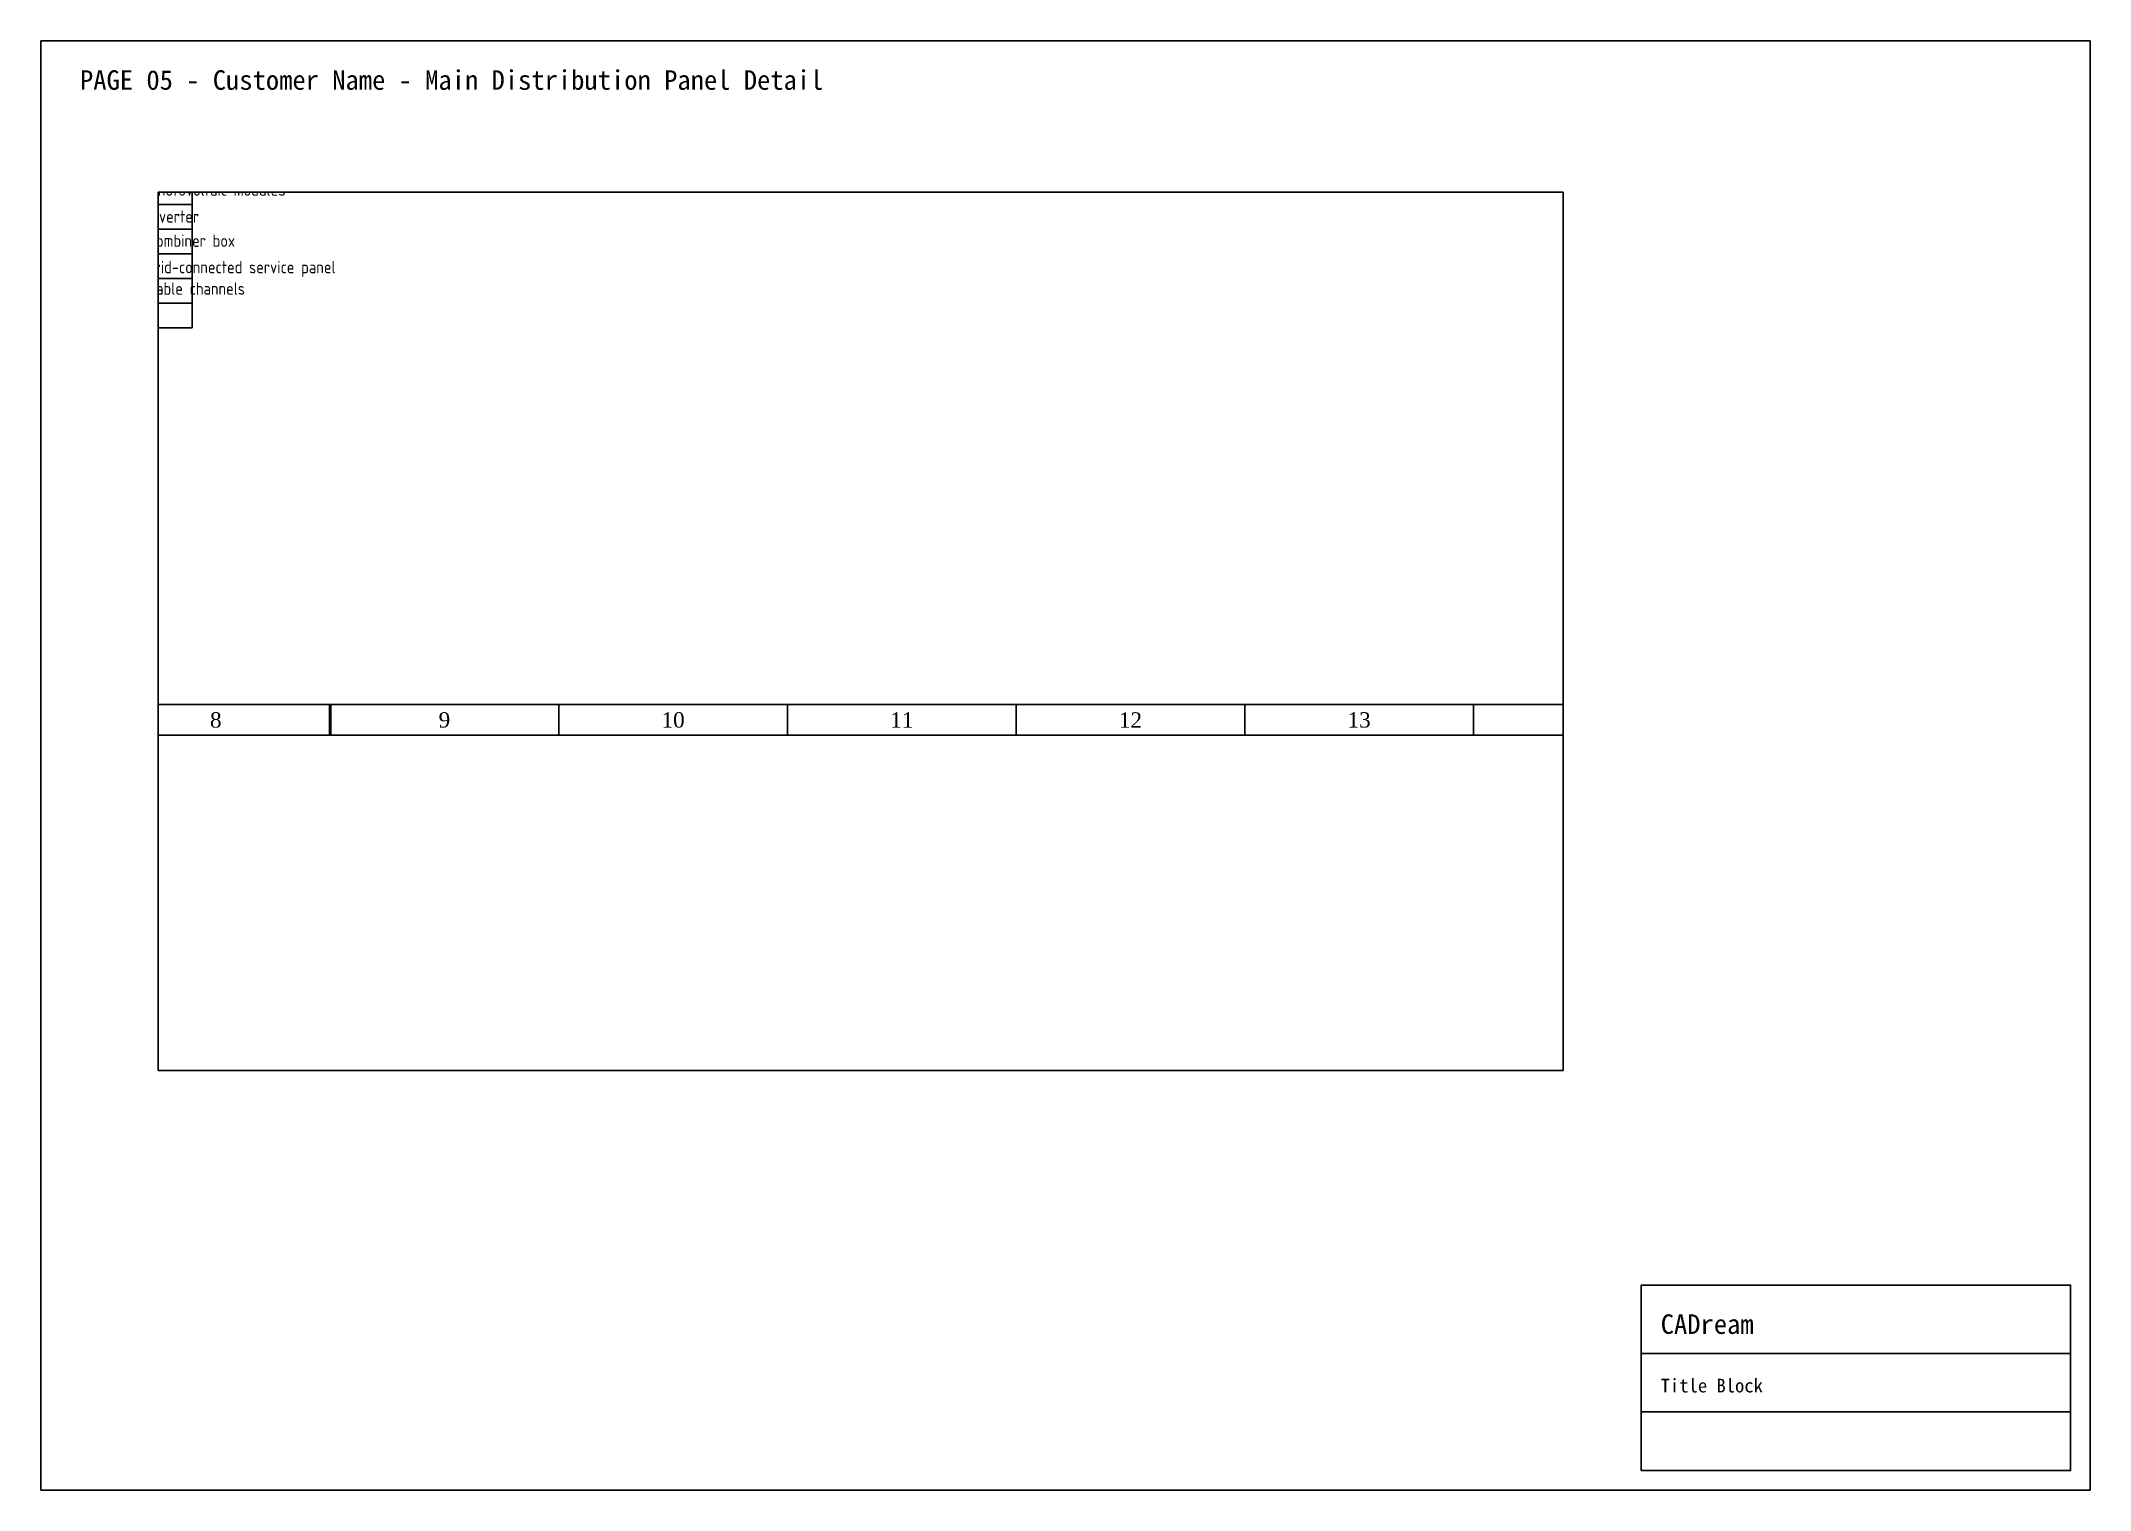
# Paper-space layout 'PAGE_05' of a CAD drawing. Header units: millimetres. Extents: x 0 to 420, y 0 to 297.
# The model-space entities are those that its viewports show. They can reach past a viewport. Long polylines and large blocks are cut down to what shows.
import ezdxf
from ezdxf.enums import TextEntityAlignment as Align

# ---------------------------------------------------------------- set-up
doc = ezdxf.new("R2010")
doc.units = ezdxf.units.MM
for name, color, linetype in [('SHEET_BORDER', 8, 'Continuous'), ('SHEET_TEXT', 5, 'Continuous'), ('SHEET_TITLEBLOCK', 7, 'Continuous'), ('SHEET_VIEWPORT_FRAME', 6, 'Continuous')]:
    doc.layers.add(name, color=color, linetype=linetype)
doc.styles.add('Albedo', font='gbenor', dxfattribs={"bigfont": 'gbcbig'})
doc.styles.add('Times', font='times.ttf')

# ---------------------------------------------------------------- blocks, each defined once
blk = doc.blocks.new('CADREAM_TITLEBLOCK_TEMPLATE_V1')
at = {"layer": 'SHEET_TITLEBLOCK'}
for p, q in [((0, 24), (88, 24)), ((0, 12), (88, 12))]:
    blk.add_line(p, q, dxfattribs=at)
blk.add_lwpolyline([(0, 0), (88, 0), (88, 38), (0, 38)], close=True, dxfattribs=at)
for s, height, p in [('CADream', 4, (4, 28)), ('Title Block', 2.8, (4, 16))]:
    blk.add_text(s, height=height, dxfattribs=at).set_placement(p)
blk = doc.blocks.new('*U322')
at = {"color": 5}
blk.add_lwpolyline([(0, 0), (1189, 0), (1189, 841), (0, 841)], close=True, dxfattribs=at)

msp = doc.modelspace()

# ---------------------------------------------------------------- linework, layer by layer
for p, q in [((29251, -65734), (29251, -93734)), ((14251, -73734), (29251, -73734)), ((14251, -77734), (29251, -77734)), ((14251, -81734), (29251, -81734)), ((14251, -85734), (29251, -85734)), ((14251, -89734), (29251, -89734)), ((14251, -93734), (29251, -93734))]:
    msp.add_line(p, q)
at = {"color": 5}
for p, q in [((-233076, -154955), (343924, -154955)), ((51674, -159955), (51674, -154955)), ((88830, -159955), (88830, -154955)), ((125986, -159955), (125986, -154955)), ((163143, -159955), (163143, -154955)), ((200299, -159955), (200299, -154955)), ((237455, -159955), (237455, -154955))]:
    msp.add_line(p, q, dxfattribs=at)
at = {"color": 5, "const_width": 500}
msp.add_lwpolyline([(51674, -159955), (51674, -154955)], dxfattribs=at)

# ---------------------------------------------------------------- block references
at = {"xscale": 500, "yscale": 500, "zscale": 500}
msp.add_blockref('*U322', (-245576, -159955), dxfattribs=at)

# ---------------------------------------------------------------- texts
at = {"color": 6, "style": 'Albedo'}
for s, p in [('Photovoltaic modules', (33331, -71291)), ('inverter', (26240, -75660)), ('Combiner box', (29194, -79586)), ('Grid-connected service panel', (37126, -83882)), ('Cable channels', (30007, -87365))]:
    msp.add_text(s, height=2000, dxfattribs=at).set_placement(p, align=Align.MIDDLE_CENTER)
at = {"color": 4, "style": 'Times'}
for s, p in [('8', (33096, -157455)), ('9', (70252, -157455)), ('10', (107408, -157455)), ('11', (144564, -157455)), ('12', (181721, -157455)), ('13', (218877, -157455))]:
    msp.add_text(s, height=2500, dxfattribs=at).set_placement(p, align=Align.MIDDLE)

psp = doc.layouts.new('PAGE_05')

# ---------------------------------------------------------------- linework, layer by layer
at = {"layer": 'SHEET_BORDER'}
psp.add_lwpolyline([(0, 0), (420, 0), (420, 297), (0, 297)], close=True, dxfattribs=at)
at = {"layer": 'SHEET_VIEWPORT_FRAME'}
psp.add_lwpolyline([(24, 86), (312, 86), (312, 266), (24, 266)], close=True, dxfattribs=at)

# ---------------------------------------------------------------- block references
at = {"layer": 'SHEET_TITLEBLOCK'}
psp.add_blockref('CADREAM_TITLEBLOCK_TEMPLATE_V1', (328, 4), dxfattribs=at)

# ---------------------------------------------------------------- texts
at = {"layer": 'SHEET_TEXT'}
psp.add_text('PAGE 05 - Customer Name - Main Distribution Panel Detail', height=4, dxfattribs=at).set_placement((8, 287))

# ---------------------------------------------------------------- viewports
at = {"layer": 'SHEET_VIEWPORT_FRAME'}
psp.add_viewport(center=(168, 176), size=(288, 180), view_center_point=(137876.26, -143062.1), view_height=142697.4, dxfattribs=at)

doc.saveas('drawing.dxf')
